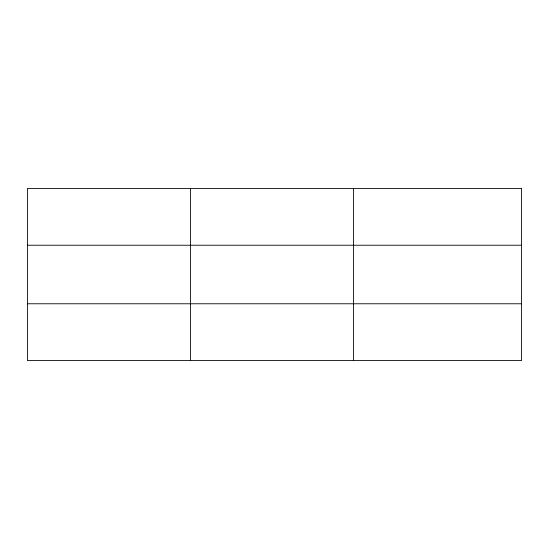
<?xml version="1.0" encoding="UTF-8"?>
<svg xmlns="http://www.w3.org/2000/svg" width="549" height="549" viewBox="0 0 549 549"><rect width="100%" height="100%" fill="white"/><g stroke="black" fill="none" stroke-linecap="round" stroke-linejoin="round"><path stroke-width="0.82" d="M190.503 188.424L190.503 360.576M353.556 188.424L353.556 360.576M27.45 245.231L521.55 245.231M27.45 303.769L521.55 303.769M521.55 188.424L521.55 360.576L27.45 360.576L27.45 188.424L521.55 188.424"/></g></svg>
